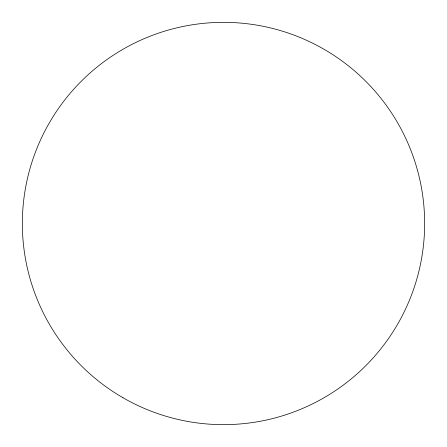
<?xml version="1.0" encoding="UTF-8"?>
<svg xmlns="http://www.w3.org/2000/svg" width="447" height="447" viewBox="0 0 447 447"><rect width="100%" height="100%" fill="white"/><g stroke="black" fill="none" stroke-linecap="round" stroke-linejoin="round"><path stroke-width="0.67" d="M122.925 397.701A201.15 201.15 0 0 0 424.65 223.5A201.15 201.15 0 0 0 122.925 49.299A201.15 201.15 0 0 0 122.925 397.701"/></g></svg>
